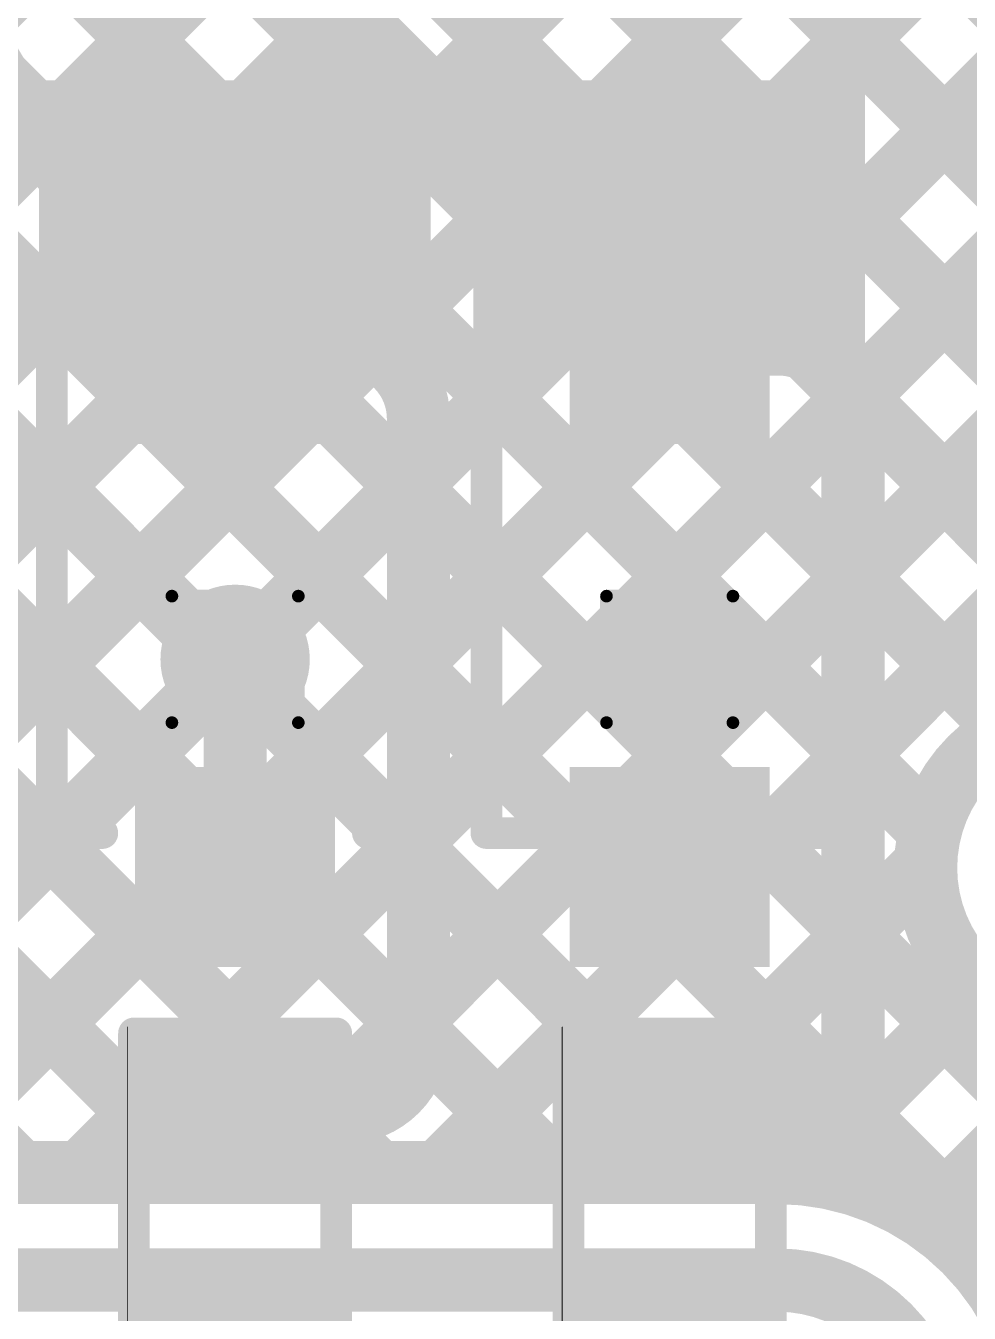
# Model space of a CAD drawing. Header units: inches. Extents: x 3 to 457, y -41 to 239.
# Drawn here: x 117.96 to 121.75, y 155.14 to 160.31 of the extents above; entities that cross this region are included whole.
import ezdxf

# ---------------------------------------------------------------- set-up
doc = ezdxf.new("R2010")
doc.units = ezdxf.units.IN
for name, color, linetype in [('Bottom Layer', 5, 'Continuous'), ('Drill Drawing', 1, 'Continuous'), ('Top Layer', 1, 'Continuous'), ('Top Overlay', 2, 'Continuous'), ('Top Paste', 8, 'Continuous'), ('Top Solder', 216, 'Continuous'), ('Via Holes', 16, 'Continuous')]:
    doc.layers.add(name, color=color, linetype=linetype)

# ---------------------------------------------------------------- blocks, each defined once
blk = doc.blocks.new('R___0402_213')
at = {"layer": 'Top Layer'}
for points in [[(-0.6985, -0.3175), (-0.6985, 0.3174999999999999), (-0.2413000000000001, 0.3175), (-0.2412999999999999, -0.3174999999999999)], [(0.2413000000000001, -0.3175), (0.2412999999999999, 0.3174999999999999), (0.6985, 0.3175), (0.6985, -0.3174999999999999)]]:
    blk.add_hatch(color=1, dxfattribs=at).paths.add_polyline_path(points)
at = {"layer": 'Top Paste'}
for points in [[(-0.6985, -0.3175), (-0.6985, 0.3174999999999999), (-0.2413000000000001, 0.3175), (-0.2412999999999999, -0.3174999999999999)], [(0.2413000000000001, -0.3175), (0.2412999999999999, 0.3174999999999999), (0.6985, 0.3175), (0.6985, -0.3174999999999999)]]:
    blk.add_hatch(color=8, dxfattribs=at).paths.add_polyline_path(points)
at = {"layer": 'Top Solder'}
for points in [[(-0.75350116, -0.3725011600000001), (-0.75350116, 0.3725011599999999), (-0.18629884, 0.3725011600000001), (-0.1862988399999999, -0.3725011599999999)], [(0.18629884, -0.3725011600000001), (0.1862988399999999, 0.3725011599999999), (0.75350116, 0.3725011600000001), (0.75350116, -0.3725011599999999)]]:
    blk.add_hatch(color=216, dxfattribs=at).paths.add_polyline_path(points)
at = {"layer": 'Top Overlay'}
for points in [[(0.7874, 0.4064, 0.127, 0.127, 0), (-0.7874, 0.4064, 0.127, 0.127, 0)], [(-0.7874, -0.4064, 0.127, 0.127, 0), (-0.7874, 0.4064, 0.127, 0.127, 0)], [(0.7874, -0.4064, 0.127, 0.127, 0), (0.7874, 0.4064, 0.127, 0.127, 0)], [(0.7874, -0.4064, 0.127, 0.127, 0), (-0.7874, -0.4064, 0.127, 0.127, 0)], [(0.8128, -0.4318, 0.0032258, 0.0032258, 0), (-0.8128, -0.4318, 0.0032258, 0.0032258, 0)]]:
    blk.add_lwpolyline(points, format="xyseb", dxfattribs=at)
for points in [[(-0.8191499999999999, 0.4064, 0.0635, 0.0635, 1), (-0.7556499999999999, 0.4064, 0.0635, 0.0635, 1)], [(-0.8191499999999999, 0.4064, 0.0635, 0.0635, 1), (-0.7556499999999999, 0.4064, 0.0635, 0.0635, 1)], [(0.7556499999999999, 0.4064, 0.0635, 0.0635, 1), (0.8191499999999999, 0.4064, 0.0635, 0.0635, 1)], [(0.7556499999999999, 0.4064, 0.0635, 0.0635, 1), (0.8191499999999999, 0.4064, 0.0635, 0.0635, 1)], [(-0.8191499999999999, -0.4064, 0.0635, 0.0635, 1), (-0.7556499999999999, -0.4064, 0.0635, 0.0635, 1)], [(-0.8191499999999999, -0.4064, 0.0635, 0.0635, 1), (-0.7556499999999999, -0.4064, 0.0635, 0.0635, 1)], [(0.7556499999999999, -0.4064, 0.0635, 0.0635, 1), (0.8191499999999999, -0.4064, 0.0635, 0.0635, 1)], [(0.7556499999999999, -0.4064, 0.0635, 0.0635, 1), (0.8191499999999999, -0.4064, 0.0635, 0.0635, 1)], [(-0.81360518, -0.4318, 0.0016129, 0.0016129, 1), (-0.8119948199999999, -0.4318, 0.0016129, 0.0016129, 1)], [(0.8119948199999999, -0.4318, 0.0016129, 0.0016129, 1), (0.81360518, -0.4318, 0.0016129, 0.0016129, 1)]]:
    blk.add_lwpolyline(points, format="xyseb", close=True, dxfattribs=at)
blk = doc.blocks.new('R___0402_214')
at = {"layer": 'Top Layer'}
for points in [[(-0.6985, -0.3175), (-0.6985, 0.3174999999999999), (-0.2413000000000001, 0.3175), (-0.2412999999999999, -0.3174999999999999)], [(0.2413000000000001, -0.3175), (0.2412999999999999, 0.3174999999999999), (0.6985, 0.3175), (0.6985, -0.3174999999999999)]]:
    blk.add_hatch(color=1, dxfattribs=at).paths.add_polyline_path(points)
at = {"layer": 'Top Paste'}
for points in [[(-0.6985, -0.3175), (-0.6985, 0.3174999999999999), (-0.2413000000000001, 0.3175), (-0.2412999999999999, -0.3174999999999999)], [(0.2413000000000001, -0.3175), (0.2412999999999999, 0.3174999999999999), (0.6985, 0.3175), (0.6985, -0.3174999999999999)]]:
    blk.add_hatch(color=8, dxfattribs=at).paths.add_polyline_path(points)
at = {"layer": 'Top Solder'}
for points in [[(-0.75350116, -0.3725011600000001), (-0.75350116, 0.3725011599999999), (-0.18629884, 0.3725011600000001), (-0.1862988399999999, -0.3725011599999999)], [(0.18629884, -0.3725011600000001), (0.1862988399999999, 0.3725011599999999), (0.75350116, 0.3725011600000001), (0.75350116, -0.3725011599999999)]]:
    blk.add_hatch(color=216, dxfattribs=at).paths.add_polyline_path(points)
at = {"layer": 'Top Overlay'}
for points in [[(0.7874, 0.4064, 0.127, 0.127, 0), (-0.7874, 0.4064, 0.127, 0.127, 0)], [(-0.7874, -0.4064, 0.127, 0.127, 0), (-0.7874, 0.4064, 0.127, 0.127, 0)], [(0.7874, -0.4064, 0.127, 0.127, 0), (0.7874, 0.4064, 0.127, 0.127, 0)], [(0.7874, -0.4064, 0.127, 0.127, 0), (-0.7874, -0.4064, 0.127, 0.127, 0)], [(0.8128, -0.4318, 0.0032258, 0.0032258, 0), (-0.8128, -0.4318, 0.0032258, 0.0032258, 0)]]:
    blk.add_lwpolyline(points, format="xyseb", dxfattribs=at)
for points in [[(-0.8191499999999999, 0.4064, 0.0635, 0.0635, 1), (-0.7556499999999999, 0.4064, 0.0635, 0.0635, 1)], [(-0.8191499999999999, 0.4064, 0.0635, 0.0635, 1), (-0.7556499999999999, 0.4064, 0.0635, 0.0635, 1)], [(0.7556499999999999, 0.4064, 0.0635, 0.0635, 1), (0.8191499999999999, 0.4064, 0.0635, 0.0635, 1)], [(0.7556499999999999, 0.4064, 0.0635, 0.0635, 1), (0.8191499999999999, 0.4064, 0.0635, 0.0635, 1)], [(-0.8191499999999999, -0.4064, 0.0635, 0.0635, 1), (-0.7556499999999999, -0.4064, 0.0635, 0.0635, 1)], [(-0.8191499999999999, -0.4064, 0.0635, 0.0635, 1), (-0.7556499999999999, -0.4064, 0.0635, 0.0635, 1)], [(0.7556499999999999, -0.4064, 0.0635, 0.0635, 1), (0.8191499999999999, -0.4064, 0.0635, 0.0635, 1)], [(0.7556499999999999, -0.4064, 0.0635, 0.0635, 1), (0.8191499999999999, -0.4064, 0.0635, 0.0635, 1)], [(-0.81360518, -0.4318, 0.0016129, 0.0016129, 1), (-0.8119948199999999, -0.4318, 0.0016129, 0.0016129, 1)], [(0.8119948199999999, -0.4318, 0.0016129, 0.0016129, 1), (0.81360518, -0.4318, 0.0016129, 0.0016129, 1)]]:
    blk.add_lwpolyline(points, format="xyseb", close=True, dxfattribs=at)
blk = doc.blocks.new('SOD323F_250')
at = {"layer": 'Top Layer'}
for points in [[(-1.34999984, 0.2999994), (-0.75000104, 0.2999994), (-0.75000104, -0.2999994), (-1.34999984, -0.2999994)], [(0.75000104, 0.2999994), (1.34999984, 0.2999994), (1.34999984, -0.2999994), (0.75000104, -0.2999994)]]:
    blk.add_hatch(color=1, dxfattribs=at).paths.add_polyline_path(points)
at = {"layer": 'Top Overlay'}
for points in [[(0.9884409999999999, 0.38315392), (2.1082, 0.38315392), (2.1082, 0.7895539199999999), (0.9884409999999999, 0.7895539199999999)], [(1.42242032, -0.4064), (2.10822032, -0.4064), (2.10822032, 0.4571999999999999), (1.42242032, 0.4571999999999999)], [(0.9884409999999999, -0.78524608), (2.1082, -0.78524608), (2.1082, -0.37884608), (0.9884409999999999, -0.37884608)]]:
    blk.add_hatch(color=2, dxfattribs=at).paths.add_polyline_path(points)
at = {"layer": 'Top Paste'}
for points in [[(-1.34999984, 0.2999994), (-0.75000104, 0.2999994), (-0.75000104, -0.2999994), (-1.34999984, -0.2999994)], [(0.75000104, 0.2999994), (1.34999984, 0.2999994), (1.34999984, -0.2999994), (0.75000104, -0.2999994)]]:
    blk.add_hatch(color=8, dxfattribs=at).paths.add_polyline_path(points)
at = {"layer": 'Top Solder'}
for points in [[(-1.45159984, 0.4015993999999999), (-0.64840104, 0.4015993999999999), (-0.64840104, -0.4015993999999999), (-1.45159984, -0.4015993999999999)], [(0.64840104, 0.4015993999999999), (1.45159984, 0.4015993999999999), (1.45159984, -0.4015993999999999), (0.64840104, -0.4015993999999999)]]:
    blk.add_hatch(color=216, dxfattribs=at).paths.add_polyline_path(points)
at = {"layer": 'Top Overlay'}
for points in [[(-0.9143999999999999, 0.7366, 0.127, 0.127, 0), (-0.9143999999999999, 0.5334, 0.127, 0.127, 0)], [(-0.9143999999999999, 0.7366, 0.127, 0.127, 0), (0.9884409999999999, 0.7366, 0.127, 0.127, 0)], [(-0.9143999999999999, -0.5334, 0.127, 0.127, 0), (-0.9143999999999999, -0.7366, 0.127, 0.127, 0)], [(-0.9143999999999999, -0.7366, 0.127, 0.127, 0), (0.9884409999999999, -0.7366, 0.127, 0.127, 0)]]:
    blk.add_lwpolyline(points, format="xyseb", dxfattribs=at)
for points in [[(-0.9461499999999999, 0.7366, 0.0635, 0.0635, 1), (-0.88265, 0.7366, 0.0635, 0.0635, 1)], [(-0.9461499999999999, 0.7366, 0.0635, 0.0635, 1), (-0.88265, 0.7366, 0.0635, 0.0635, 1)], [(0.9566909999999998, 0.7366, 0.0635, 0.0635, 1), (1.020191, 0.7366, 0.0635, 0.0635, 1)], [(-0.9461499999999999, 0.5334, 0.0635, 0.0635, 1), (-0.88265, 0.5334, 0.0635, 0.0635, 1)], [(-0.9461499999999999, -0.5334, 0.0635, 0.0635, 1), (-0.88265, -0.5334, 0.0635, 0.0635, 1)], [(-0.9461499999999999, -0.7366, 0.0635, 0.0635, 1), (-0.88265, -0.7366, 0.0635, 0.0635, 1)], [(-0.9461499999999999, -0.7366, 0.0635, 0.0635, 1), (-0.88265, -0.7366, 0.0635, 0.0635, 1)], [(0.9566909999999998, -0.7366, 0.0635, 0.0635, 1), (1.020191, -0.7366, 0.0635, 0.0635, 1)]]:
    blk.add_lwpolyline(points, format="xyseb", close=True, dxfattribs=at)
blk = doc.blocks.new('SOD323F_251')
at = {"layer": 'Top Layer'}
for points in [[(-1.34999984, 0.2999994), (-0.75000104, 0.2999994), (-0.75000104, -0.2999994), (-1.34999984, -0.2999994)], [(0.75000104, 0.2999994), (1.34999984, 0.2999994), (1.34999984, -0.2999994), (0.75000104, -0.2999994)]]:
    blk.add_hatch(color=1, dxfattribs=at).paths.add_polyline_path(points)
at = {"layer": 'Top Overlay'}
for points in [[(0.9884409999999999, 0.38218872), (2.1082, 0.38218872), (2.1082, 0.7885887199999999), (0.9884409999999999, 0.7885887199999999)], [(1.42238984, -0.4064), (2.10818984, -0.4064), (2.10818984, 0.4571999999999999), (1.42238984, 0.4571999999999999)], [(0.9884409999999999, -0.78621128), (2.1082, -0.78621128), (2.1082, -0.37981128), (0.9884409999999999, -0.37981128)]]:
    blk.add_hatch(color=2, dxfattribs=at).paths.add_polyline_path(points)
at = {"layer": 'Top Paste'}
for points in [[(-1.34999984, 0.2999994), (-0.75000104, 0.2999994), (-0.75000104, -0.2999994), (-1.34999984, -0.2999994)], [(0.75000104, 0.2999994), (1.34999984, 0.2999994), (1.34999984, -0.2999994), (0.75000104, -0.2999994)]]:
    blk.add_hatch(color=8, dxfattribs=at).paths.add_polyline_path(points)
at = {"layer": 'Top Solder'}
for points in [[(-1.45159984, 0.4015993999999999), (-0.64840104, 0.4015993999999999), (-0.64840104, -0.4015993999999999), (-1.45159984, -0.4015993999999999)], [(0.64840104, 0.4015993999999999), (1.45159984, 0.4015993999999999), (1.45159984, -0.4015993999999999), (0.64840104, -0.4015993999999999)]]:
    blk.add_hatch(color=216, dxfattribs=at).paths.add_polyline_path(points)
at = {"layer": 'Top Overlay'}
for points in [[(-0.9143999999999999, 0.7366, 0.127, 0.127, 0), (-0.9143999999999999, 0.5334, 0.127, 0.127, 0)], [(-0.9143999999999999, 0.7366, 0.127, 0.127, 0), (0.9884409999999999, 0.7366, 0.127, 0.127, 0)], [(-0.9143999999999999, -0.5334, 0.127, 0.127, 0), (-0.9143999999999999, -0.7366, 0.127, 0.127, 0)], [(-0.9143999999999999, -0.7366, 0.127, 0.127, 0), (0.9884409999999999, -0.7366, 0.127, 0.127, 0)]]:
    blk.add_lwpolyline(points, format="xyseb", dxfattribs=at)
for points in [[(-0.9461499999999999, 0.7366, 0.0635, 0.0635, 1), (-0.88265, 0.7366, 0.0635, 0.0635, 1)], [(-0.9461499999999999, 0.7366, 0.0635, 0.0635, 1), (-0.88265, 0.7366, 0.0635, 0.0635, 1)], [(0.9566909999999998, 0.7366, 0.0635, 0.0635, 1), (1.020191, 0.7366, 0.0635, 0.0635, 1)], [(-0.9461499999999999, 0.5334, 0.0635, 0.0635, 1), (-0.88265, 0.5334, 0.0635, 0.0635, 1)], [(-0.9461499999999999, -0.5334, 0.0635, 0.0635, 1), (-0.88265, -0.5334, 0.0635, 0.0635, 1)], [(-0.9461499999999999, -0.7366, 0.0635, 0.0635, 1), (-0.88265, -0.7366, 0.0635, 0.0635, 1)], [(-0.9461499999999999, -0.7366, 0.0635, 0.0635, 1), (-0.88265, -0.7366, 0.0635, 0.0635, 1)], [(0.9566909999999998, -0.7366, 0.0635, 0.0635, 1), (1.020191, -0.7366, 0.0635, 0.0635, 1)]]:
    blk.add_lwpolyline(points, format="xyseb", close=True, dxfattribs=at)

msp = doc.modelspace()

# ---------------------------------------------------------------- hatches: boundary and pattern name
at = {"layer": 'Bottom Layer'}
h = msp.add_hatch(color=5, dxfattribs=at)
edge = h.paths.add_edge_path()
edge.add_arc((118.80295264, 157.76249372), 0.2999994, 0, 360)
h = msp.add_hatch(color=5, dxfattribs=at)
edge = h.paths.add_edge_path()
edge.add_arc((120.54895372, 157.76248864), 0.2999994, 0, 360)
at = {"layer": 'Top Layer'}
h = msp.add_hatch(color=1, dxfattribs=at)
edge = h.paths.add_edge_path()
edge.add_arc((118.80295264, 157.76249372), 0.2999994, 0, 360)
h = msp.add_hatch(color=1, dxfattribs=at)
edge = h.paths.add_edge_path()
edge.add_arc((120.54895372, 157.76248864), 0.2999994, 0, 360)
at = {"layer": 'Via Holes'}
h = msp.add_hatch(color=7, dxfattribs=at)
edge = h.paths.add_edge_path()
edge.add_arc((118.80295264, 157.76249372), 0.1499997, 0, 360)
h = msp.add_hatch(color=7, dxfattribs=at)
edge = h.paths.add_edge_path()
edge.add_arc((120.54895372, 157.76248864), 0.1499997, 0, 360)

# ---------------------------------------------------------------- linework, layer by layer
at = {"layer": 'Bottom Layer'}
for points in [[(108.37509694, 168.1400498, 0.254, 0.254, 0), (120.81314674, 155.702, 0.254, 0.254, 0)], [(109.09351816, 168.1400498, 0.254, 0.254, 0), (126.45021192, 150.78335604, 0.254, 0.254, 0)], [(109.81194192, 168.14004726, 0.254, 0.254, 0), (126.45021192, 151.50177726, 0.254, 0.254, 0)], [(110.53036314, 168.14004726, 0.254, 0.254, 0), (121.5954642, 157.0749462, 0.254, 0.254, 0)], [(111.24878436, 168.14004726, 0.254, 0.254, 0), (121.91198884, 157.47684278, 0.254, 0.254, 0)], [(111.96720812, 168.14004472, 0.254, 0.254, 0), (122.56006476, 157.54718808, 0.254, 0.254, 0)], [(112.68562934, 168.14004472, 0.254, 0.254, 0), (123.27848598, 157.54718808, 0.254, 0.254, 0)], [(113.40405056, 168.14004472, 0.254, 0.254, 0), (123.9969072, 157.54718808, 0.254, 0.254, 0)], [(114.12247178, 168.14004472, 0.254, 0.254, 0), (124.71532842, 157.54718808, 0.254, 0.254, 0)], [(107.89503948, 167.90168604, 0.254, 0.254, 0), (120.09472552, 155.702, 0.254, 0.254, 0)], [(107.89503948, 167.18326482, 0.254, 0.254, 0), (119.3763043, 155.702, 0.254, 0.254, 0)], [(107.89503694, 166.46484614, 0.254, 0.254, 0), (118.65788308, 155.702, 0.254, 0.254, 0)], [(107.89503694, 165.74642492, 0.254, 0.254, 0), (117.93946186, 155.702, 0.254, 0.254, 0)], [(113.15369546, 155.702, 0.254, 0.254, 0), (121.10426376, 163.6525683, 0.254, 0.254, 0)], [(113.87211668, 155.702, 0.254, 0.254, 0), (121.1428235, 162.97270682, 0.254, 0.254, 0)], [(113.87211668, 155.702, 0.254, 0.254, 0), (121.1428235, 162.97270682, 0.254, 0.254, 0)], [(114.5905379, 155.702, 0.254, 0.254, 0), (121.31070734, 162.42216944, 0.254, 0.254, 0)], [(115.30895912, 155.702, 0.254, 0.254, 0), (121.5781795, 161.97122038, 0.254, 0.254, 0)], [(116.02738034, 155.702, 0.254, 0.254, 0), (121.93534668, 161.60996634, 0.254, 0.254, 0)], [(116.74580156, 155.702, 0.254, 0.254, 0), (122.37696886, 161.3331673, 0.254, 0.254, 0)], [(117.46422278, 155.702, 0.254, 0.254, 0), (122.9205314, 161.15830862, 0.254, 0.254, 0)], [(118.182644, 155.702, 0.254, 0.254, 0), (123.5912819, 161.1106379, 0.254, 0.254, 0)], [(118.90106522, 155.702, 0.254, 0.254, 0), (124.30970566, 161.11064044, 0.254, 0.254, 0)], [(119.61948644, 155.702, 0.254, 0.254, 0), (125.02812942, 161.11064298, 0.254, 0.254, 0)], [(122.1994, 156.30258808, 0.254, 0.254, -0.9999999999999999), (122.1994, 157.54718808, 0.254, 0.254, 0)], [(120.33790766, 155.702, 0.254, 0.254, 0), (121.57731844, 156.94141078, 0.254, 0.254, 0)], [(121.05378888, 155.69946, 0.254, 0.254, 0), (121.8010899, 156.44676102, 0.254, 0.254, 0)], [(121.58603318, 155.51328308, 0.254, 0.254, 0), (122.37533818, 156.30258808, 0.254, 0.254, 0)], [(106.0958, 155.702, 0.254, 0.254, 0), (120.9802, 155.702, 0.254, 0.254, 0)], [(120.9802, 155.702, 0.254, 0.254, -0.4142135623730951), (122.047, 154.6352, 0.254, 0.254, 0)], [(106.0958, 155.2702, 0.254, 0.254, 0), (120.9802, 155.2702, 0.254, 0.254, 0)], [(120.9802, 155.2702, 0.254, 0.254, -0.4142135623730951), (121.6152, 154.6352, 0.254, 0.254, 0)]]:
    msp.add_lwpolyline(points, format="xyseb", dxfattribs=at)
for points in [[(121.5319642, 157.0749462, 0.127, 0.127, 1), (121.6589642, 157.0749462, 0.127, 0.127, 1)], [(121.51381844, 156.94141078, 0.127, 0.127, 1), (121.64081844, 156.94141078, 0.127, 0.127, 1)], [(121.7375899, 156.44676102, 0.127, 0.127, 1), (121.8645899, 156.44676102, 0.127, 0.127, 1)], [(117.87596186, 155.702, 0.127, 0.127, 1), (118.00296186, 155.702, 0.127, 0.127, 1)], [(118.119144, 155.702, 0.127, 0.127, 1), (118.246144, 155.702, 0.127, 0.127, 1)], [(118.59438308, 155.702, 0.127, 0.127, 1), (118.72138308, 155.702, 0.127, 0.127, 1)], [(118.83756522, 155.702, 0.127, 0.127, 1), (118.96456522, 155.702, 0.127, 0.127, 1)], [(119.3128043, 155.702, 0.127, 0.127, 1), (119.4398043, 155.702, 0.127, 0.127, 1)], [(119.55598644, 155.702, 0.127, 0.127, 1), (119.68298644, 155.702, 0.127, 0.127, 1)], [(120.03122552, 155.702, 0.127, 0.127, 1), (120.15822552, 155.702, 0.127, 0.127, 1)], [(120.27440766, 155.702, 0.127, 0.127, 1), (120.40140766, 155.702, 0.127, 0.127, 1)], [(120.74964674, 155.702, 0.127, 0.127, 1), (120.87664674, 155.702, 0.127, 0.127, 1)], [(120.9167, 155.702, 0.127, 0.127, 1), (121.0437, 155.702, 0.127, 0.127, 1)], [(120.9167, 155.702, 0.127, 0.127, 1), (121.0437, 155.702, 0.127, 0.127, 1)], [(120.99028888, 155.69946, 0.127, 0.127, 1), (121.11728888, 155.69946, 0.127, 0.127, 1)], [(121.52253318, 155.51328308, 0.127, 0.127, 1), (121.64953318, 155.51328308, 0.127, 0.127, 1)], [(120.9167, 155.2702, 0.127, 0.127, 1), (121.0437, 155.2702, 0.127, 0.127, 1)], [(120.9167, 155.2702, 0.127, 0.127, 1), (121.0437, 155.2702, 0.127, 0.127, 1)]]:
    msp.add_lwpolyline(points, format="xyseb", close=True, dxfattribs=at)
at = {"layer": 'Drill Drawing'}
for points in [[(118.54895264, 158.01649372, 0.0508, 0.0508, 0), (119.05695264, 158.01649372, 0.0508, 0.0508, 0)], [(118.54895264, 157.50849372, 0.0508, 0.0508, 0), (118.54895264, 158.01649372, 0.0508, 0.0508, 0)], [(119.05695264, 157.50849372, 0.0508, 0.0508, 0), (119.05695264, 158.01649372, 0.0508, 0.0508, 0)], [(120.29495372, 158.01648864, 0.0508, 0.0508, 0), (120.80295372, 158.01648864, 0.0508, 0.0508, 0)], [(120.29495372, 157.50848864, 0.0508, 0.0508, 0), (120.29495372, 158.01648864, 0.0508, 0.0508, 0)], [(120.80295372, 157.50848864, 0.0508, 0.0508, 0), (120.80295372, 158.01648864, 0.0508, 0.0508, 0)], [(118.54895264, 157.50849372, 0.0508, 0.0508, 0), (119.05695264, 157.50849372, 0.0508, 0.0508, 0)], [(120.29495372, 157.50848864, 0.0508, 0.0508, 0), (120.80295372, 157.50848864, 0.0508, 0.0508, 0)]]:
    msp.add_lwpolyline(points, format="xyseb", dxfattribs=at)
for points in [[(118.53625264, 158.01649372, 0.0254, 0.0254, 1), (118.56165264, 158.01649372, 0.0254, 0.0254, 1)], [(118.53625264, 158.01649372, 0.0254, 0.0254, 1), (118.56165264, 158.01649372, 0.0254, 0.0254, 1)], [(119.04425264, 158.01649372, 0.0254, 0.0254, 1), (119.06965264, 158.01649372, 0.0254, 0.0254, 1)], [(119.04425264, 158.01649372, 0.0254, 0.0254, 1), (119.06965264, 158.01649372, 0.0254, 0.0254, 1)], [(120.28225372, 158.01648864, 0.0254, 0.0254, 1), (120.30765372, 158.01648864, 0.0254, 0.0254, 1)], [(120.28225372, 158.01648864, 0.0254, 0.0254, 1), (120.30765372, 158.01648864, 0.0254, 0.0254, 1)], [(120.79025372, 158.01648864, 0.0254, 0.0254, 1), (120.81565372, 158.01648864, 0.0254, 0.0254, 1)], [(120.79025372, 158.01648864, 0.0254, 0.0254, 1), (120.81565372, 158.01648864, 0.0254, 0.0254, 1)], [(118.53625264, 157.50849372, 0.0254, 0.0254, 1), (118.56165264, 157.50849372, 0.0254, 0.0254, 1)], [(118.53625264, 157.50849372, 0.0254, 0.0254, 1), (118.56165264, 157.50849372, 0.0254, 0.0254, 1)], [(119.04425264, 157.50849372, 0.0254, 0.0254, 1), (119.06965264, 157.50849372, 0.0254, 0.0254, 1)], [(119.04425264, 157.50849372, 0.0254, 0.0254, 1), (119.06965264, 157.50849372, 0.0254, 0.0254, 1)], [(120.28225372, 157.50848864, 0.0254, 0.0254, 1), (120.30765372, 157.50848864, 0.0254, 0.0254, 1)], [(120.28225372, 157.50848864, 0.0254, 0.0254, 1), (120.30765372, 157.50848864, 0.0254, 0.0254, 1)], [(120.79025372, 157.50848864, 0.0254, 0.0254, 1), (120.81565372, 157.50848864, 0.0254, 0.0254, 1)], [(120.79025372, 157.50848864, 0.0254, 0.0254, 1), (120.81565372, 157.50848864, 0.0254, 0.0254, 1)]]:
    msp.add_lwpolyline(points, format="xyseb", close=True, dxfattribs=at)
at = {"layer": 'Top Layer'}
for points in [[(118.24365226, 159.58871054, 0.254, 0.254, -0.198912367379658), (117.49970404, 161.38476232, 0.254, 0.254, 0)], [(118.74352426, 160.87437218, 0.254, 0.254, 0), (120.5489588, 159.06893764, 0.254, 0.254, 0)], [(118.24365226, 159.58871054, 0.254, 0.254, 0), (118.8029628, 159.0294, 0.254, 0.254, 0)], [(120.5489588, 159.0294, 0.254, 0.254, 0), (120.5489588, 159.06893764, 0.254, 0.254, 0)], [(118.8029628, 159.0294, 0.254, 0.254, 0), (119.2395634, 159.0294, 0.254, 0.254, 0)], [(119.2395634, 159.0294, 0.254, 0.254, -0.4142135623730951), (119.5395628, 158.7294006, 0.254, 0.254, 0)], [(120.5489588, 159.0294, 0.254, 0.254, 0), (120.9855594, 159.0294, 0.254, 0.254, 0)], [(120.9855594, 159.0294, 0.254, 0.254, -0.4142135623730951), (121.2855588, 158.7294006, 0.254, 0.254, 0)], [(119.5395628, 156.2432994, 0.254, 0.254, 0), (119.5395628, 158.7294006, 0.254, 0.254, 0)], [(121.2855588, 156.2432994, 0.254, 0.254, 0), (121.2855588, 158.7294006, 0.254, 0.254, 0)], [(118.80295264, 157.76249372, 0.254, 0.254, 0), (118.80295772, 157.76248864, 0.254, 0.254, 0)], [(118.80295772, 156.9294042, 0.254, 0.254, 0), (118.80295772, 157.76248864, 0.254, 0.254, 0)], [(120.54895372, 156.9294042, 0.254, 0.254, 0), (120.54895372, 157.76248864, 0.254, 0.254, 0)], [(118.80295772, 156.9294042, 0.254, 0.254, 0), (118.8029628, 156.92939912, 0.254, 0.254, 0)], [(119.5395628, 156.2432994, 0.254, 0.254, -0.4142135623730951), (119.2395634, 155.9433, 0.254, 0.254, 0)], [(121.2855588, 156.2432994, 0.254, 0.254, -0.4142135623730951), (120.9855594, 155.9433, 0.254, 0.254, 0)], [(118.8029628, 155.9433, 0.254, 0.254, 0), (119.2395634, 155.9433, 0.254, 0.254, 0)], [(120.5489588, 155.9433, 0.254, 0.254, 0), (120.9855594, 155.9433, 0.254, 0.254, 0)]]:
    msp.add_lwpolyline(points, format="xyseb", dxfattribs=at)
for points in [[(118.18015226, 159.58871054, 0.127, 0.127, 1), (118.30715226, 159.58871054, 0.127, 0.127, 1)], [(118.18015226, 159.58871054, 0.127, 0.127, 1), (118.30715226, 159.58871054, 0.127, 0.127, 1)], [(120.4854588, 159.06893764, 0.127, 0.127, 1), (120.6124588, 159.06893764, 0.127, 0.127, 1)], [(120.4854588, 159.06893764, 0.127, 0.127, 1), (120.6124588, 159.06893764, 0.127, 0.127, 1)], [(118.7394628, 159.0294, 0.127, 0.127, 1), (118.8664628, 159.0294, 0.127, 0.127, 1)], [(118.7394628, 159.0294, 0.127, 0.127, 1), (118.8664628, 159.0294, 0.127, 0.127, 1)], [(119.1760634, 159.0294, 0.127, 0.127, 1), (119.3030634, 159.0294, 0.127, 0.127, 1)], [(119.1760634, 159.0294, 0.127, 0.127, 1), (119.3030634, 159.0294, 0.127, 0.127, 1)], [(120.4854588, 159.0294, 0.127, 0.127, 1), (120.6124588, 159.0294, 0.127, 0.127, 1)], [(120.4854588, 159.0294, 0.127, 0.127, 1), (120.6124588, 159.0294, 0.127, 0.127, 1)], [(120.9220594, 159.0294, 0.127, 0.127, 1), (121.0490594, 159.0294, 0.127, 0.127, 1)], [(120.9220594, 159.0294, 0.127, 0.127, 1), (121.0490594, 159.0294, 0.127, 0.127, 1)], [(119.4760628, 158.7294006, 0.127, 0.127, 1), (119.6030628, 158.7294006, 0.127, 0.127, 1)], [(119.4760628, 158.7294006, 0.127, 0.127, 1), (119.6030628, 158.7294006, 0.127, 0.127, 1)], [(121.2220588, 158.7294006, 0.127, 0.127, 1), (121.3490588, 158.7294006, 0.127, 0.127, 1)], [(121.2220588, 158.7294006, 0.127, 0.127, 1), (121.3490588, 158.7294006, 0.127, 0.127, 1)], [(118.73945264, 157.76249372, 0.127, 0.127, 1), (118.86645264, 157.76249372, 0.127, 0.127, 1)], [(118.73945772, 157.76248864, 0.127, 0.127, 1), (118.86645772, 157.76248864, 0.127, 0.127, 1)], [(118.73945772, 157.76248864, 0.127, 0.127, 1), (118.86645772, 157.76248864, 0.127, 0.127, 1)], [(120.48545372, 157.76248864, 0.127, 0.127, 1), (120.61245372, 157.76248864, 0.127, 0.127, 1)], [(118.73945772, 156.9294042, 0.127, 0.127, 1), (118.86645772, 156.9294042, 0.127, 0.127, 1)], [(118.73945772, 156.9294042, 0.127, 0.127, 1), (118.86645772, 156.9294042, 0.127, 0.127, 1)], [(118.7394628, 156.92939912, 0.127, 0.127, 1), (118.8664628, 156.92939912, 0.127, 0.127, 1)], [(120.48545372, 156.9294042, 0.127, 0.127, 1), (120.61245372, 156.9294042, 0.127, 0.127, 1)], [(119.4760628, 156.2432994, 0.127, 0.127, 1), (119.6030628, 156.2432994, 0.127, 0.127, 1)], [(119.4760628, 156.2432994, 0.127, 0.127, 1), (119.6030628, 156.2432994, 0.127, 0.127, 1)], [(121.2220588, 156.2432994, 0.127, 0.127, 1), (121.3490588, 156.2432994, 0.127, 0.127, 1)], [(121.2220588, 156.2432994, 0.127, 0.127, 1), (121.3490588, 156.2432994, 0.127, 0.127, 1)], [(118.7394628, 155.9433, 0.127, 0.127, 1), (118.8664628, 155.9433, 0.127, 0.127, 1)], [(119.1760634, 155.9433, 0.127, 0.127, 1), (119.3030634, 155.9433, 0.127, 0.127, 1)], [(119.1760634, 155.9433, 0.127, 0.127, 1), (119.3030634, 155.9433, 0.127, 0.127, 1)], [(120.4854588, 155.9433, 0.127, 0.127, 1), (120.6124588, 155.9433, 0.127, 0.127, 1)], [(120.9220594, 155.9433, 0.127, 0.127, 1), (121.0490594, 155.9433, 0.127, 0.127, 1)], [(120.9220594, 155.9433, 0.127, 0.127, 1), (121.0490594, 155.9433, 0.127, 0.127, 1)]]:
    msp.add_lwpolyline(points, format="xyseb", close=True, dxfattribs=at)

# ---------------------------------------------------------------- block references
for name, p, rotation in [('SOD323F_251', (118.8029628, 157.97939956), 90), ('SOD323F_250', (120.5489588, 157.97939956), 90), ('R___0402_214', (118.8029628, 155.4734), 270), ('R___0402_213', (120.5489588, 155.4734), 270)]:
    msp.add_blockref(name, p, dxfattribs=dict(rotation=rotation))

doc.saveas('drawing.dxf')
